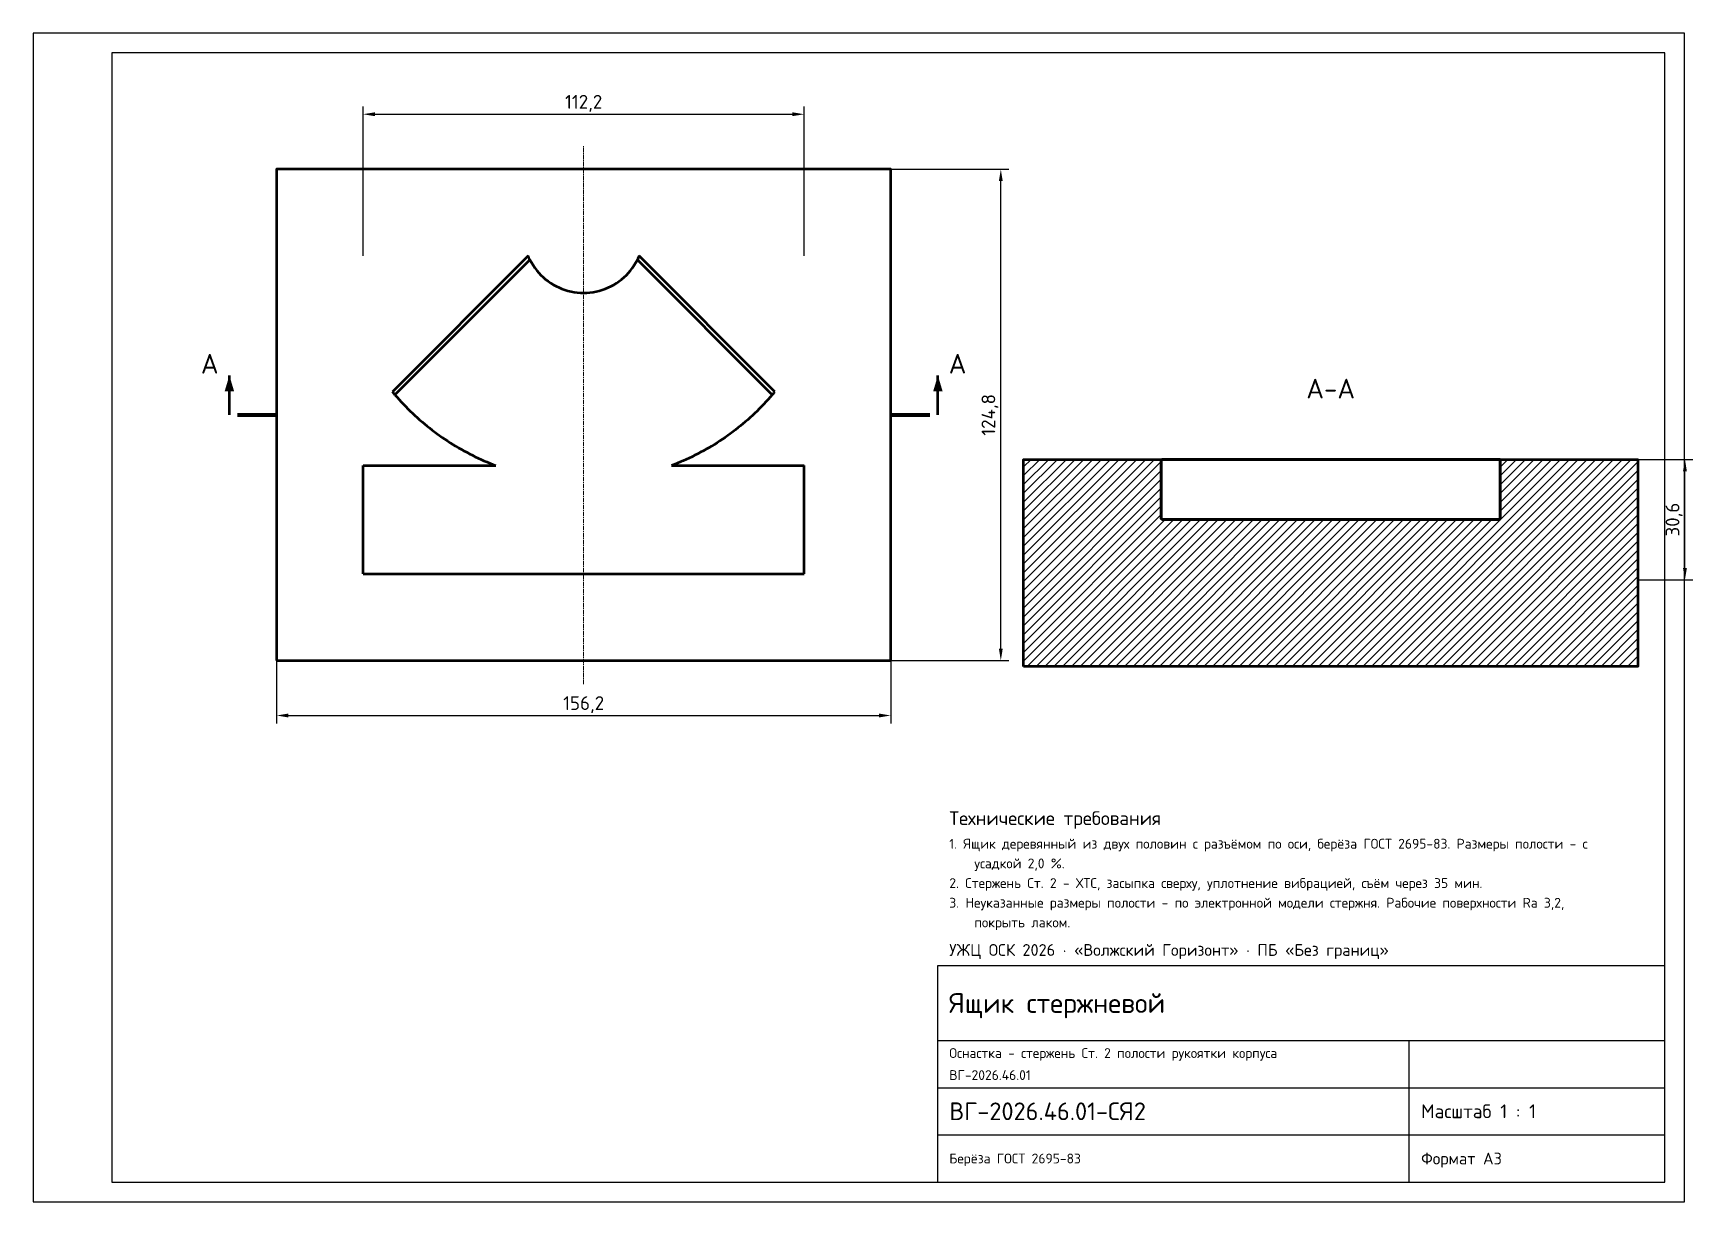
# Model space of a CAD drawing. Header units: millimetres. Extents: x 0 to 422, y 0 to 297.
import ezdxf
from ezdxf.enums import TextEntityAlignment as Align

# ---------------------------------------------------------------- set-up
doc = ezdxf.new("R2010")
doc.units = ezdxf.units.MM
doc.header["$LTSCALE"] = 0.35
doc.linetypes.add('CENTER', pattern=[5.08, 3.175, -0.635, 0.635, -0.635])
for name, color, linetype in [('00_РАМКА', 7, 'Continuous'), ('08_ТЕКСТ', 7, 'Continuous'), ('09_РАЗМЕРЫ', 7, 'Continuous')]:
    doc.layers.add(name, color=color, linetype=linetype)
for name, color, linetype, lineweight in [('07_ОСИ', 2, 'CENTER', 18), ('20_ВИДИМЫЕ', 7, 'Continuous', 50), ('23_ШТРИХОВКА', 7, 'Continuous', 18)]:
    doc.layers.add(name, color=color, linetype=linetype, lineweight=lineweight)
doc.styles.add('ГОСТ', font='isocpeur.ttf')
doc.dimstyles.new('ГОСТ', dxfattribs={"dimtxt": 3.5, "dimasz": 3, "dimexe": 2, "dimexo": 0, "dimgap": 1, "dimtad": 1, "dimdec": 1, "dimtxsty": 'ГОСТ', "dimcen": 2.5, "dimclrd": 7, "dimclre": 7, "dimclrt": 7, "dimazin": 3, "dimtfac": 1, "dimtmove": 0, "dimatfit": 3, "dimarcsym": 0})

msp = doc.modelspace()

# ---------------------------------------------------------------- hatches: boundary and pattern name
at = {"layer": '20_ВИДИМЫЕ'}
for points in [[(48.7, 206), (49.9, 210), (51.1, 206)], [(228.9, 206), (230.1, 210), (231.3, 206)]]:
    msp.add_hatch(color=7, dxfattribs=at).paths.add_polyline_path(points)
at = {"layer": '23_ШТРИХОВКА'}
h = msp.add_hatch(dxfattribs=at)
h.set_pattern_fill('ANSI31', scale=0.5)
h.paths.add_polyline_path([(251.9, 136.08), (251.9, 188.68), (408.1, 188.68), (408.1, 136.08)])
h.paths.add_polyline_path([(372.69, 188.68), (372.29, 188.68), (371.89, 188.68), (371.49, 188.68), (371.08, 188.68), (370.68, 188.68), (370.28, 188.68), (369.88, 188.68), (369.48, 188.68), (369.08, 188.68), (368.68, 188.68), (368.28, 188.68), (367.88, 188.68), (367.48, 188.68), (367.08, 188.68), (366.68, 188.68), (366.28, 188.68), (365.88, 188.68), (365.48, 188.68), (365.08, 188.68), (364.68, 188.68), (364.28, 188.68), (363.88, 188.68), (363.48, 188.68), (363.08, 188.68), (362.68, 188.68), (362.28, 188.68), (361.88, 188.68), (361.48, 188.68), (361.08, 188.68), (360.68, 188.68), (360.28, 188.68), (359.88, 188.68), (359.48, 188.68), (359.08, 188.68), (358.68, 188.68), (358.28, 188.68), (357.88, 188.68), (357.48, 188.68), (357.07, 188.68), (356.67, 188.68), (356.27, 188.68), (355.87, 188.68), (355.47, 188.68), (355.07, 188.68), (354.67, 188.68), (354.27, 188.68), (353.87, 188.68), (353.47, 188.68), (353.07, 188.68), (352.67, 188.68), (352.27, 188.68), (351.87, 188.68), (351.47, 188.68), (351.07, 188.68), (350.67, 188.68), (350.27, 188.68), (349.87, 188.68), (349.47, 188.68), (349.07, 188.68), (348.67, 188.68), (348.27, 188.68), (347.87, 188.68), (347.47, 188.68), (347.07, 188.68), (346.67, 188.68), (346.27, 188.68), (345.87, 188.68), (345.47, 188.68), (345.07, 188.68), (344.67, 188.68), (344.27, 188.68), (343.87, 188.68), (343.47, 188.68), (343.06, 188.68), (342.66, 188.68), (342.26, 188.68), (341.86, 188.68), (341.46, 188.68), (341.06, 188.68), (340.66, 188.68), (340.26, 188.68), (339.86, 188.68), (339.46, 188.68), (339.06, 188.68), (338.66, 188.68), (338.26, 188.68), (337.86, 188.68), (337.46, 188.68), (337.06, 188.68), (336.66, 188.68), (336.26, 188.68), (335.86, 188.68), (335.46, 188.68), (335.06, 188.68), (334.66, 188.68), (334.26, 188.68), (333.86, 188.68), (333.46, 188.68), (333.06, 188.68), (332.66, 188.68), (332.26, 188.68), (331.86, 188.68), (331.46, 188.68), (331.06, 188.68), (330.66, 188.68), (330.26, 188.68), (329.86, 188.68), (329.46, 188.68), (329.05, 188.68), (328.65, 188.68), (328.25, 188.68), (327.85, 188.68), (327.45, 188.68), (327.05, 188.68), (326.65, 188.68), (326.25, 188.68), (325.85, 188.68), (325.45, 188.68), (325.05, 188.68), (324.65, 188.68), (324.25, 188.68), (323.85, 188.68), (323.45, 188.68), (323.05, 188.68), (322.65, 188.68), (322.25, 188.68), (321.85, 188.68), (321.45, 188.68), (321.05, 188.68), (320.65, 188.68), (320.25, 188.68), (319.85, 188.68), (319.45, 188.68), (319.05, 188.68), (318.65, 188.68), (318.25, 188.68), (317.85, 188.68), (317.45, 188.68), (317.05, 188.68), (316.65, 188.68), (316.25, 188.68), (315.85, 188.68), (315.45, 188.68), (315.04, 188.68), (314.64, 188.68), (314.24, 188.68), (313.84, 188.68), (313.44, 188.68), (313.04, 188.68), (312.64, 188.68), (312.24, 188.68), (311.84, 188.68), (311.44, 188.68), (311.04, 188.68), (310.64, 188.68), (310.24, 188.68), (309.84, 188.68), (309.44, 188.68), (309.04, 188.68), (308.64, 188.68), (308.24, 188.68), (307.84, 188.68), (307.44, 188.68), (307.04, 188.68), (306.64, 188.68), (306.24, 188.68), (305.84, 188.68), (305.44, 188.68), (305.04, 188.68), (304.64, 188.68), (304.24, 188.68), (303.84, 188.68), (303.44, 188.68), (303.04, 188.68), (302.64, 188.68), (302.24, 188.68), (301.84, 188.68), (301.44, 188.68), (301.03, 188.68), (300.63, 188.68), (300.23, 188.68), (299.83, 188.68), (299.43, 188.68), (299.03, 188.68), (298.63, 188.68), (298.23, 188.68), (297.83, 188.68), (297.43, 188.68), (297.03, 188.68), (296.63, 188.68), (296.23, 188.68), (295.83, 188.68), (295.43, 188.68), (295.03, 188.68), (294.63, 188.68), (294.23, 188.68), (293.83, 188.68), (293.43, 188.68), (293.03, 188.68), (292.63, 188.68), (292.23, 188.68), (291.83, 188.68), (291.43, 188.68), (291.03, 188.68), (290.63, 188.68), (290.23, 188.68), (289.83, 188.68), (289.43, 188.68), (289.03, 188.68), (288.63, 188.68), (288.23, 188.68), (287.83, 188.68), (287.43, 188.68), (287.02, 188.68), (286.91, 188.39), (286.91, 187.99), (286.91, 187.59), (286.91, 187.19), (286.91, 186.79), (286.91, 186.39), (286.91, 185.99), (286.91, 185.59), (286.91, 185.19), (286.91, 184.79), (286.91, 184.39), (286.91, 183.99), (286.91, 183.59), (286.91, 183.19), (286.91, 182.79), (286.91, 182.39), (286.91, 181.99), (286.91, 181.59), (286.91, 181.19), (286.91, 180.79), (286.91, 180.39), (286.91, 179.98), (286.91, 179.58), (286.91, 179.18), (286.91, 178.78), (286.91, 178.38), (286.91, 177.98), (286.91, 177.58), (286.91, 177.18), (286.91, 176.78), (286.91, 176.38), (286.91, 175.98), (286.91, 175.58), (286.91, 175.18), (286.91, 174.78), (286.91, 174.38), (286.91, 173.98), (286.91, 173.58), (287.11, 173.38), (287.51, 173.38), (287.91, 173.38), (288.31, 173.38), (288.72, 173.38), (289.12, 173.38), (289.52, 173.38), (289.92, 173.38), (290.32, 173.38), (290.72, 173.38), (291.12, 173.38), (291.52, 173.38), (291.92, 173.38), (292.32, 173.38), (292.72, 173.38), (293.12, 173.38), (293.52, 173.38), (293.92, 173.38), (294.32, 173.38), (294.72, 173.38), (295.12, 173.38), (295.52, 173.38), (295.92, 173.38), (296.32, 173.38), (296.72, 173.38), (297.12, 173.38), (297.52, 173.38), (297.92, 173.38), (298.32, 173.38), (298.72, 173.38), (299.12, 173.38), (299.52, 173.38), (299.92, 173.38), (300.32, 173.38), (300.72, 173.38), (301.12, 173.38), (301.52, 173.38), (301.92, 173.38), (302.32, 173.38), (302.73, 173.38), (303.13, 173.38), (303.53, 173.38), (303.93, 173.38), (304.33, 173.38), (304.73, 173.38), (305.13, 173.38), (305.53, 173.38), (305.93, 173.38), (306.33, 173.38), (306.73, 173.38), (307.13, 173.38), (307.53, 173.38), (307.93, 173.38), (308.33, 173.38), (308.73, 173.38), (309.13, 173.38), (309.53, 173.38), (309.93, 173.38), (310.33, 173.38), (310.73, 173.38), (311.13, 173.38), (311.53, 173.38), (311.93, 173.38), (312.33, 173.38), (312.73, 173.38), (313.13, 173.38), (313.53, 173.38), (313.93, 173.38), (314.33, 173.38), (314.73, 173.38), (315.13, 173.38), (315.53, 173.38), (315.93, 173.38), (316.33, 173.38), (316.74, 173.38), (317.14, 173.38), (317.54, 173.38), (317.94, 173.38), (318.34, 173.38), (318.74, 173.38), (319.14, 173.38), (319.54, 173.38), (319.94, 173.38), (320.34, 173.38), (320.74, 173.38), (321.14, 173.38), (321.54, 173.38), (321.94, 173.38), (322.34, 173.38), (322.74, 173.38), (323.14, 173.38), (323.54, 173.38), (323.94, 173.38), (324.34, 173.38), (324.74, 173.38), (325.14, 173.38), (325.54, 173.38), (325.94, 173.38), (326.34, 173.38), (326.74, 173.38), (327.14, 173.38), (327.54, 173.38), (327.94, 173.38), (328.34, 173.38), (328.74, 173.38), (329.14, 173.38), (329.54, 173.38), (329.94, 173.38), (330.34, 173.38), (330.75, 173.38), (331.15, 173.38), (331.55, 173.38), (331.95, 173.38), (332.35, 173.38), (332.75, 173.38), (333.15, 173.38), (333.55, 173.38), (333.95, 173.38), (334.35, 173.38), (334.75, 173.38), (335.15, 173.38), (335.55, 173.38), (335.95, 173.38), (336.35, 173.38), (336.75, 173.38), (337.15, 173.38), (337.55, 173.38), (337.95, 173.38), (338.35, 173.38), (338.75, 173.38), (339.15, 173.38), (339.55, 173.38), (339.95, 173.38), (340.35, 173.38), (340.75, 173.38), (341.15, 173.38), (341.55, 173.38), (341.95, 173.38), (342.35, 173.38), (342.75, 173.38), (343.15, 173.38), (343.55, 173.38), (343.95, 173.38), (344.35, 173.38), (344.76, 173.38), (345.16, 173.38), (345.56, 173.38), (345.96, 173.38), (346.36, 173.38), (346.76, 173.38), (347.16, 173.38), (347.56, 173.38), (347.96, 173.38), (348.36, 173.38), (348.76, 173.38), (349.16, 173.38), (349.56, 173.38), (349.96, 173.38), (350.36, 173.38), (350.76, 173.38), (351.16, 173.38), (351.56, 173.38), (351.96, 173.38), (352.36, 173.38), (352.76, 173.38), (353.16, 173.38), (353.56, 173.38), (353.96, 173.38), (354.36, 173.38), (354.76, 173.38), (355.16, 173.38), (355.56, 173.38), (355.96, 173.38), (356.36, 173.38), (356.76, 173.38), (357.16, 173.38), (357.56, 173.38), (357.96, 173.38), (358.36, 173.38), (358.77, 173.38), (359.17, 173.38), (359.57, 173.38), (359.97, 173.38), (360.37, 173.38), (360.77, 173.38), (361.17, 173.38), (361.57, 173.38), (361.97, 173.38), (362.37, 173.38), (362.77, 173.38), (363.17, 173.38), (363.57, 173.38), (363.97, 173.38), (364.37, 173.38), (364.77, 173.38), (365.17, 173.38), (365.57, 173.38), (365.97, 173.38), (366.37, 173.38), (366.77, 173.38), (367.17, 173.38), (367.57, 173.38), (367.97, 173.38), (368.37, 173.38), (368.77, 173.38), (369.17, 173.38), (369.57, 173.38), (369.97, 173.38), (370.37, 173.38), (370.77, 173.38), (371.17, 173.38), (371.57, 173.38), (371.97, 173.38), (372.37, 173.38), (372.78, 173.38), (373.09, 173.47), (373.09, 173.87), (373.09, 174.27), (373.09, 174.67), (373.09, 175.07), (373.09, 175.47), (373.09, 175.87), (373.09, 176.27), (373.09, 176.67), (373.09, 177.07), (373.09, 177.47), (373.09, 177.87), (373.09, 178.27), (373.09, 178.67), (373.09, 179.07), (373.09, 179.47), (373.09, 179.87), (373.09, 180.27), (373.09, 180.67), (373.09, 181.07), (373.09, 181.47), (373.09, 181.88), (373.09, 182.28), (373.09, 182.68), (373.09, 183.08), (373.09, 183.48), (373.09, 183.88), (373.09, 184.28), (373.09, 184.68), (373.09, 185.08), (373.09, 185.48), (373.09, 185.88), (373.09, 186.28), (373.09, 186.68), (373.09, 187.08), (373.09, 187.48), (373.09, 187.88), (373.09, 188.28), (373.09, 188.68)])

# ---------------------------------------------------------------- linework, layer by layer
at = {"layer": '00_РАМКА'}
for p, q in [((230, 41), (415, 41)), ((350, 5), (350, 41)), ((230, 29), (415, 29)), ((230, 17), (415, 17))]:
    msp.add_line(p, q, dxfattribs=at)
for points in [[(0, 0), (420, 0), (420, 297), (0, 297)], [(20, 5), (415, 5), (415, 292), (20, 292)], [(230, 5), (415, 5), (415, 60), (230, 60)]]:
    msp.add_lwpolyline(points, close=True, dxfattribs=at)
at = {"layer": '07_ОСИ'}
msp.add_line((140, 131.59), (140, 268.41), dxfattribs=at)
at = {"layer": '20_ВИДИМЫЕ'}
for p, q in [((49.9, 200), (49.9, 210)), ((230.1, 200), (230.1, 210))]:
    msp.add_line(p, q, dxfattribs=at)
for points in [[(61.9, 137.59), (218.1, 137.59), (218.1, 262.41), (61.9, 262.41)], [(251.9, 136.08), (251.9, 188.68), (408.1, 188.68), (408.1, 136.08), (251.9, 136.08)], [(372.69, 188.68), (372.29, 188.68), (371.89, 188.68), (371.49, 188.68), (371.08, 188.68), (370.68, 188.68), (370.28, 188.68), (369.88, 188.68), (369.48, 188.68), (369.08, 188.68), (368.68, 188.68), (368.28, 188.68), (367.88, 188.68), (367.48, 188.68), (367.08, 188.68), (366.68, 188.68), (366.28, 188.68), (365.88, 188.68), (365.48, 188.68), (365.08, 188.68), (364.68, 188.68), (364.28, 188.68), (363.88, 188.68), (363.48, 188.68), (363.08, 188.68), (362.68, 188.68), (362.28, 188.68), (361.88, 188.68), (361.48, 188.68), (361.08, 188.68), (360.68, 188.68), (360.28, 188.68), (359.88, 188.68), (359.48, 188.68), (359.08, 188.68), (358.68, 188.68), (358.28, 188.68), (357.88, 188.68), (357.48, 188.68), (357.07, 188.68), (356.67, 188.68), (356.27, 188.68), (355.87, 188.68), (355.47, 188.68), (355.07, 188.68), (354.67, 188.68), (354.27, 188.68), (353.87, 188.68), (353.47, 188.68), (353.07, 188.68), (352.67, 188.68), (352.27, 188.68), (351.87, 188.68), (351.47, 188.68), (351.07, 188.68), (350.67, 188.68), (350.27, 188.68), (349.87, 188.68), (349.47, 188.68), (349.07, 188.68), (348.67, 188.68), (348.27, 188.68), (347.87, 188.68), (347.47, 188.68), (347.07, 188.68), (346.67, 188.68), (346.27, 188.68), (345.87, 188.68), (345.47, 188.68), (345.07, 188.68), (344.67, 188.68), (344.27, 188.68), (343.87, 188.68), (343.47, 188.68), (343.06, 188.68), (342.66, 188.68), (342.26, 188.68), (341.86, 188.68), (341.46, 188.68), (341.06, 188.68), (340.66, 188.68), (340.26, 188.68), (339.86, 188.68), (339.46, 188.68), (339.06, 188.68), (338.66, 188.68), (338.26, 188.68), (337.86, 188.68), (337.46, 188.68), (337.06, 188.68), (336.66, 188.68), (336.26, 188.68), (335.86, 188.68), (335.46, 188.68), (335.06, 188.68), (334.66, 188.68), (334.26, 188.68), (333.86, 188.68), (333.46, 188.68), (333.06, 188.68), (332.66, 188.68), (332.26, 188.68), (331.86, 188.68), (331.46, 188.68), (331.06, 188.68), (330.66, 188.68), (330.26, 188.68), (329.86, 188.68), (329.46, 188.68), (329.05, 188.68), (328.65, 188.68), (328.25, 188.68), (327.85, 188.68), (327.45, 188.68), (327.05, 188.68), (326.65, 188.68), (326.25, 188.68), (325.85, 188.68), (325.45, 188.68), (325.05, 188.68), (324.65, 188.68), (324.25, 188.68), (323.85, 188.68), (323.45, 188.68), (323.05, 188.68), (322.65, 188.68), (322.25, 188.68), (321.85, 188.68), (321.45, 188.68), (321.05, 188.68), (320.65, 188.68), (320.25, 188.68), (319.85, 188.68), (319.45, 188.68), (319.05, 188.68), (318.65, 188.68), (318.25, 188.68), (317.85, 188.68), (317.45, 188.68), (317.05, 188.68), (316.65, 188.68), (316.25, 188.68), (315.85, 188.68), (315.45, 188.68), (315.04, 188.68), (314.64, 188.68), (314.24, 188.68), (313.84, 188.68), (313.44, 188.68), (313.04, 188.68), (312.64, 188.68), (312.24, 188.68), (311.84, 188.68), (311.44, 188.68), (311.04, 188.68), (310.64, 188.68), (310.24, 188.68), (309.84, 188.68), (309.44, 188.68), (309.04, 188.68), (308.64, 188.68), (308.24, 188.68), (307.84, 188.68), (307.44, 188.68), (307.04, 188.68), (306.64, 188.68), (306.24, 188.68), (305.84, 188.68), (305.44, 188.68), (305.04, 188.68), (304.64, 188.68), (304.24, 188.68), (303.84, 188.68), (303.44, 188.68), (303.04, 188.68), (302.64, 188.68), (302.24, 188.68), (301.84, 188.68), (301.44, 188.68), (301.03, 188.68), (300.63, 188.68), (300.23, 188.68), (299.83, 188.68), (299.43, 188.68), (299.03, 188.68), (298.63, 188.68), (298.23, 188.68), (297.83, 188.68), (297.43, 188.68), (297.03, 188.68), (296.63, 188.68), (296.23, 188.68), (295.83, 188.68), (295.43, 188.68), (295.03, 188.68), (294.63, 188.68), (294.23, 188.68), (293.83, 188.68), (293.43, 188.68), (293.03, 188.68), (292.63, 188.68), (292.23, 188.68), (291.83, 188.68), (291.43, 188.68), (291.03, 188.68), (290.63, 188.68), (290.23, 188.68), (289.83, 188.68), (289.43, 188.68), (289.03, 188.68), (288.63, 188.68), (288.23, 188.68), (287.83, 188.68), (287.43, 188.68), (287.02, 188.68), (286.91, 188.39), (286.91, 187.99), (286.91, 187.59), (286.91, 187.19), (286.91, 186.79), (286.91, 186.39), (286.91, 185.99), (286.91, 185.59), (286.91, 185.19), (286.91, 184.79), (286.91, 184.39), (286.91, 183.99), (286.91, 183.59), (286.91, 183.19), (286.91, 182.79), (286.91, 182.39), (286.91, 181.99), (286.91, 181.59), (286.91, 181.19), (286.91, 180.79), (286.91, 180.39), (286.91, 179.98), (286.91, 179.58), (286.91, 179.18), (286.91, 178.78), (286.91, 178.38), (286.91, 177.98), (286.91, 177.58), (286.91, 177.18), (286.91, 176.78), (286.91, 176.38), (286.91, 175.98), (286.91, 175.58), (286.91, 175.18), (286.91, 174.78), (286.91, 174.38), (286.91, 173.98), (286.91, 173.58), (287.11, 173.38), (287.51, 173.38), (287.91, 173.38), (288.31, 173.38), (288.72, 173.38), (289.12, 173.38), (289.52, 173.38), (289.92, 173.38), (290.32, 173.38), (290.72, 173.38), (291.12, 173.38), (291.52, 173.38), (291.92, 173.38), (292.32, 173.38), (292.72, 173.38), (293.12, 173.38), (293.52, 173.38), (293.92, 173.38), (294.32, 173.38), (294.72, 173.38), (295.12, 173.38), (295.52, 173.38), (295.92, 173.38), (296.32, 173.38), (296.72, 173.38), (297.12, 173.38), (297.52, 173.38), (297.92, 173.38), (298.32, 173.38), (298.72, 173.38), (299.12, 173.38), (299.52, 173.38), (299.92, 173.38), (300.32, 173.38), (300.72, 173.38), (301.12, 173.38), (301.52, 173.38), (301.92, 173.38), (302.32, 173.38), (302.73, 173.38), (303.13, 173.38), (303.53, 173.38), (303.93, 173.38), (304.33, 173.38), (304.73, 173.38), (305.13, 173.38), (305.53, 173.38), (305.93, 173.38), (306.33, 173.38), (306.73, 173.38), (307.13, 173.38), (307.53, 173.38), (307.93, 173.38), (308.33, 173.38), (308.73, 173.38), (309.13, 173.38), (309.53, 173.38), (309.93, 173.38), (310.33, 173.38), (310.73, 173.38), (311.13, 173.38), (311.53, 173.38), (311.93, 173.38), (312.33, 173.38), (312.73, 173.38), (313.13, 173.38), (313.53, 173.38), (313.93, 173.38), (314.33, 173.38), (314.73, 173.38), (315.13, 173.38), (315.53, 173.38), (315.93, 173.38), (316.33, 173.38), (316.74, 173.38), (317.14, 173.38), (317.54, 173.38), (317.94, 173.38), (318.34, 173.38), (318.74, 173.38), (319.14, 173.38), (319.54, 173.38), (319.94, 173.38), (320.34, 173.38), (320.74, 173.38), (321.14, 173.38), (321.54, 173.38), (321.94, 173.38), (322.34, 173.38), (322.74, 173.38), (323.14, 173.38), (323.54, 173.38), (323.94, 173.38), (324.34, 173.38), (324.74, 173.38), (325.14, 173.38), (325.54, 173.38), (325.94, 173.38), (326.34, 173.38), (326.74, 173.38), (327.14, 173.38), (327.54, 173.38), (327.94, 173.38), (328.34, 173.38), (328.74, 173.38), (329.14, 173.38), (329.54, 173.38), (329.94, 173.38), (330.34, 173.38), (330.75, 173.38), (331.15, 173.38), (331.55, 173.38), (331.95, 173.38), (332.35, 173.38), (332.75, 173.38), (333.15, 173.38), (333.55, 173.38), (333.95, 173.38), (334.35, 173.38), (334.75, 173.38), (335.15, 173.38), (335.55, 173.38), (335.95, 173.38), (336.35, 173.38), (336.75, 173.38), (337.15, 173.38), (337.55, 173.38), (337.95, 173.38), (338.35, 173.38), (338.75, 173.38), (339.15, 173.38), (339.55, 173.38), (339.95, 173.38), (340.35, 173.38), (340.75, 173.38), (341.15, 173.38), (341.55, 173.38), (341.95, 173.38), (342.35, 173.38), (342.75, 173.38), (343.15, 173.38), (343.55, 173.38), (343.95, 173.38), (344.35, 173.38), (344.76, 173.38), (345.16, 173.38), (345.56, 173.38), (345.96, 173.38), (346.36, 173.38), (346.76, 173.38), (347.16, 173.38), (347.56, 173.38), (347.96, 173.38), (348.36, 173.38), (348.76, 173.38), (349.16, 173.38), (349.56, 173.38), (349.96, 173.38), (350.36, 173.38), (350.76, 173.38), (351.16, 173.38), (351.56, 173.38), (351.96, 173.38), (352.36, 173.38), (352.76, 173.38), (353.16, 173.38), (353.56, 173.38), (353.96, 173.38), (354.36, 173.38), (354.76, 173.38), (355.16, 173.38), (355.56, 173.38), (355.96, 173.38), (356.36, 173.38), (356.76, 173.38), (357.16, 173.38), (357.56, 173.38), (357.96, 173.38), (358.36, 173.38), (358.77, 173.38), (359.17, 173.38), (359.57, 173.38), (359.97, 173.38), (360.37, 173.38), (360.77, 173.38), (361.17, 173.38), (361.57, 173.38), (361.97, 173.38), (362.37, 173.38), (362.77, 173.38), (363.17, 173.38), (363.57, 173.38), (363.97, 173.38), (364.37, 173.38), (364.77, 173.38), (365.17, 173.38), (365.57, 173.38), (365.97, 173.38), (366.37, 173.38), (366.77, 173.38), (367.17, 173.38), (367.57, 173.38), (367.97, 173.38), (368.37, 173.38), (368.77, 173.38), (369.17, 173.38), (369.57, 173.38), (369.97, 173.38), (370.37, 173.38), (370.77, 173.38), (371.17, 173.38), (371.57, 173.38), (371.97, 173.38), (372.37, 173.38), (372.78, 173.38), (373.09, 173.47), (373.09, 173.87), (373.09, 174.27), (373.09, 174.67), (373.09, 175.07), (373.09, 175.47), (373.09, 175.87), (373.09, 176.27), (373.09, 176.67), (373.09, 177.07), (373.09, 177.47), (373.09, 177.87), (373.09, 178.27), (373.09, 178.67), (373.09, 179.07), (373.09, 179.47), (373.09, 179.87), (373.09, 180.27), (373.09, 180.67), (373.09, 181.07), (373.09, 181.47), (373.09, 181.88), (373.09, 182.28), (373.09, 182.68), (373.09, 183.08), (373.09, 183.48), (373.09, 183.88), (373.09, 184.28), (373.09, 184.68), (373.09, 185.08), (373.09, 185.48), (373.09, 185.88), (373.09, 186.28), (373.09, 186.68), (373.09, 187.08), (373.09, 187.48), (373.09, 187.88), (373.09, 188.28), (373.09, 188.68), (372.69, 188.68)], [(373.09, 188.68), (373.09, 188.28), (373.09, 187.88), (373.09, 187.48), (373.09, 187.08), (373.09, 186.68), (373.09, 186.28), (373.09, 185.88), (373.09, 185.48), (373.09, 185.08), (373.09, 184.68), (373.09, 184.28), (373.09, 183.88), (373.09, 183.48), (373.09, 183.08), (373.09, 182.68), (373.09, 182.28), (373.09, 181.88), (373.09, 181.47), (373.09, 181.07), (373.09, 180.67), (373.09, 180.27), (373.09, 179.87), (373.09, 179.47), (373.09, 179.07), (373.09, 178.67), (373.09, 178.27), (373.09, 177.87), (373.09, 177.47), (373.09, 177.07), (373.09, 176.67), (373.09, 176.27), (373.09, 175.87), (373.09, 175.47), (373.09, 175.07), (373.09, 174.67), (373.09, 174.27), (373.09, 173.87), (373.09, 173.47), (372.78, 173.38), (372.37, 173.38), (371.97, 173.38), (371.57, 173.38), (371.17, 173.38), (370.77, 173.38), (370.37, 173.38), (369.97, 173.38), (369.57, 173.38), (369.17, 173.38), (368.77, 173.38), (368.37, 173.38), (367.97, 173.38), (367.57, 173.38), (367.17, 173.38), (366.77, 173.38), (366.37, 173.38), (365.97, 173.38), (365.57, 173.38), (365.17, 173.38), (364.77, 173.38), (364.37, 173.38), (363.97, 173.38), (363.57, 173.38), (363.17, 173.38), (362.77, 173.38), (362.37, 173.38), (361.97, 173.38), (361.57, 173.38), (361.17, 173.38), (360.77, 173.38), (360.37, 173.38), (359.97, 173.38), (359.57, 173.38), (359.17, 173.38), (358.77, 173.38), (358.36, 173.38), (357.96, 173.38), (357.56, 173.38), (357.16, 173.38), (356.76, 173.38), (356.36, 173.38), (355.96, 173.38), (355.56, 173.38), (355.16, 173.38), (354.76, 173.38), (354.36, 173.38), (353.96, 173.38), (353.56, 173.38), (353.16, 173.38), (352.76, 173.38), (352.36, 173.38), (351.96, 173.38), (351.56, 173.38), (351.16, 173.38), (350.76, 173.38), (350.36, 173.38), (349.96, 173.38), (349.56, 173.38), (349.16, 173.38), (348.76, 173.38), (348.36, 173.38), (347.96, 173.38), (347.56, 173.38), (347.16, 173.38), (346.76, 173.38), (346.36, 173.38), (345.96, 173.38), (345.56, 173.38), (345.16, 173.38), (344.76, 173.38), (344.35, 173.38), (343.95, 173.38), (343.55, 173.38), (343.15, 173.38), (342.75, 173.38), (342.35, 173.38), (341.95, 173.38), (341.55, 173.38), (341.15, 173.38), (340.75, 173.38), (340.35, 173.38), (339.95, 173.38), (339.55, 173.38), (339.15, 173.38), (338.75, 173.38), (338.35, 173.38), (337.95, 173.38), (337.55, 173.38), (337.15, 173.38), (336.75, 173.38), (336.35, 173.38), (335.95, 173.38), (335.55, 173.38), (335.15, 173.38), (334.75, 173.38), (334.35, 173.38), (333.95, 173.38), (333.55, 173.38), (333.15, 173.38), (332.75, 173.38), (332.35, 173.38), (331.95, 173.38), (331.55, 173.38), (331.15, 173.38), (330.75, 173.38), (330.34, 173.38), (329.94, 173.38), (329.54, 173.38), (329.14, 173.38), (328.74, 173.38), (328.34, 173.38), (327.94, 173.38), (327.54, 173.38), (327.14, 173.38), (326.74, 173.38), (326.34, 173.38), (325.94, 173.38), (325.54, 173.38), (325.14, 173.38), (324.74, 173.38), (324.34, 173.38), (323.94, 173.38), (323.54, 173.38), (323.14, 173.38), (322.74, 173.38), (322.34, 173.38), (321.94, 173.38), (321.54, 173.38), (321.14, 173.38), (320.74, 173.38), (320.34, 173.38), (319.94, 173.38), (319.54, 173.38), (319.14, 173.38), (318.74, 173.38), (318.34, 173.38), (317.94, 173.38), (317.54, 173.38), (317.14, 173.38), (316.74, 173.38), (316.33, 173.38), (315.93, 173.38), (315.53, 173.38), (315.13, 173.38), (314.73, 173.38), (314.33, 173.38), (313.93, 173.38), (313.53, 173.38), (313.13, 173.38), (312.73, 173.38), (312.33, 173.38), (311.93, 173.38), (311.53, 173.38), (311.13, 173.38), (310.73, 173.38), (310.33, 173.38), (309.93, 173.38), (309.53, 173.38), (309.13, 173.38), (308.73, 173.38), (308.33, 173.38), (307.93, 173.38), (307.53, 173.38), (307.13, 173.38), (306.73, 173.38), (306.33, 173.38), (305.93, 173.38), (305.53, 173.38), (305.13, 173.38), (304.73, 173.38), (304.33, 173.38), (303.93, 173.38), (303.53, 173.38), (303.13, 173.38), (302.73, 173.38), (302.32, 173.38), (301.92, 173.38), (301.52, 173.38), (301.12, 173.38), (300.72, 173.38), (300.32, 173.38), (299.92, 173.38), (299.52, 173.38), (299.12, 173.38), (298.72, 173.38), (298.32, 173.38), (297.92, 173.38), (297.52, 173.38), (297.12, 173.38), (296.72, 173.38), (296.32, 173.38), (295.92, 173.38), (295.52, 173.38), (295.12, 173.38), (294.72, 173.38), (294.32, 173.38), (293.92, 173.38), (293.52, 173.38), (293.12, 173.38), (292.72, 173.38), (292.32, 173.38), (291.92, 173.38), (291.52, 173.38), (291.12, 173.38), (290.72, 173.38), (290.32, 173.38), (289.92, 173.38), (289.52, 173.38), (289.12, 173.38), (288.72, 173.38), (288.31, 173.38), (287.91, 173.38), (287.51, 173.38), (287.11, 173.38), (286.91, 173.58), (286.91, 173.98), (286.91, 174.38), (286.91, 174.78), (286.91, 175.18), (286.91, 175.58), (286.91, 175.98), (286.91, 176.38), (286.91, 176.78), (286.91, 177.18), (286.91, 177.58), (286.91, 177.98), (286.91, 178.38), (286.91, 178.78), (286.91, 179.18), (286.91, 179.58), (286.91, 179.98), (286.91, 180.39), (286.91, 180.79), (286.91, 181.19), (286.91, 181.59), (286.91, 181.99), (286.91, 182.39), (286.91, 182.79), (286.91, 183.19), (286.91, 183.59), (286.91, 183.99), (286.91, 184.39), (286.91, 184.79), (286.91, 185.19), (286.91, 185.59), (286.91, 185.99), (286.91, 186.39), (286.91, 186.79), (286.91, 187.19), (286.91, 187.59), (286.91, 187.99), (286.91, 188.39), (287.02, 188.68), (287.43, 188.68), (287.83, 188.68), (288.23, 188.68), (288.63, 188.68), (289.03, 188.68), (289.43, 188.68), (289.83, 188.68), (290.23, 188.68), (290.63, 188.68), (291.03, 188.68), (291.43, 188.68), (291.83, 188.68), (292.23, 188.68), (292.63, 188.68), (293.03, 188.68), (293.43, 188.68), (293.83, 188.68), (294.23, 188.68), (294.63, 188.68), (295.03, 188.68), (295.43, 188.68), (295.83, 188.68), (296.23, 188.68), (296.63, 188.68), (297.03, 188.68), (297.43, 188.68), (297.83, 188.68), (298.23, 188.68), (298.63, 188.68), (299.03, 188.68), (299.43, 188.68), (299.83, 188.68), (300.23, 188.68), (300.63, 188.68), (301.03, 188.68), (301.44, 188.68), (301.84, 188.68), (302.24, 188.68), (302.64, 188.68), (303.04, 188.68), (303.44, 188.68), (303.84, 188.68), (304.24, 188.68), (304.64, 188.68), (305.04, 188.68), (305.44, 188.68), (305.84, 188.68), (306.24, 188.68), (306.64, 188.68), (307.04, 188.68), (307.44, 188.68), (307.84, 188.68), (308.24, 188.68), (308.64, 188.68), (309.04, 188.68), (309.44, 188.68), (309.84, 188.68), (310.24, 188.68), (310.64, 188.68), (311.04, 188.68), (311.44, 188.68), (311.84, 188.68), (312.24, 188.68), (312.64, 188.68), (313.04, 188.68), (313.44, 188.68), (313.84, 188.68), (314.24, 188.68), (314.64, 188.68), (315.04, 188.68), (315.45, 188.68), (315.85, 188.68), (316.25, 188.68), (316.65, 188.68), (317.05, 188.68), (317.45, 188.68), (317.85, 188.68), (318.25, 188.68), (318.65, 188.68), (319.05, 188.68), (319.45, 188.68), (319.85, 188.68), (320.25, 188.68), (320.65, 188.68), (321.05, 188.68), (321.45, 188.68), (321.85, 188.68), (322.25, 188.68), (322.65, 188.68), (323.05, 188.68), (323.45, 188.68), (323.85, 188.68), (324.25, 188.68), (324.65, 188.68), (325.05, 188.68), (325.45, 188.68), (325.85, 188.68), (326.25, 188.68), (326.65, 188.68), (327.05, 188.68), (327.45, 188.68), (327.85, 188.68), (328.25, 188.68), (328.65, 188.68), (329.05, 188.68), (329.46, 188.68), (329.86, 188.68), (330.26, 188.68), (330.66, 188.68), (331.06, 188.68), (331.46, 188.68), (331.86, 188.68), (332.26, 188.68), (332.66, 188.68), (333.06, 188.68), (333.46, 188.68), (333.86, 188.68), (334.26, 188.68), (334.66, 188.68), (335.06, 188.68), (335.46, 188.68), (335.86, 188.68), (336.26, 188.68), (336.66, 188.68), (337.06, 188.68), (337.46, 188.68), (337.86, 188.68), (338.26, 188.68), (338.66, 188.68), (339.06, 188.68), (339.46, 188.68), (339.86, 188.68), (340.26, 188.68), (340.66, 188.68), (341.06, 188.68), (341.46, 188.68), (341.86, 188.68), (342.26, 188.68), (342.66, 188.68), (343.06, 188.68), (343.47, 188.68), (343.87, 188.68), (344.27, 188.68), (344.67, 188.68), (345.07, 188.68), (345.47, 188.68), (345.87, 188.68), (346.27, 188.68), (346.67, 188.68), (347.07, 188.68), (347.47, 188.68), (347.87, 188.68), (348.27, 188.68), (348.67, 188.68), (349.07, 188.68), (349.47, 188.68), (349.87, 188.68), (350.27, 188.68), (350.67, 188.68), (351.07, 188.68), (351.47, 188.68), (351.87, 188.68), (352.27, 188.68), (352.67, 188.68), (353.07, 188.68), (353.47, 188.68), (353.87, 188.68), (354.27, 188.68), (354.67, 188.68), (355.07, 188.68), (355.47, 188.68), (355.87, 188.68), (356.27, 188.68), (356.67, 188.68), (357.07, 188.68), (357.48, 188.68), (357.88, 188.68), (358.28, 188.68), (358.68, 188.68), (359.08, 188.68), (359.48, 188.68), (359.88, 188.68), (360.28, 188.68), (360.68, 188.68), (361.08, 188.68), (361.48, 188.68), (361.88, 188.68), (362.28, 188.68), (362.68, 188.68), (363.08, 188.68), (363.48, 188.68), (363.88, 188.68), (364.28, 188.68), (364.68, 188.68), (365.08, 188.68), (365.48, 188.68), (365.88, 188.68), (366.28, 188.68), (366.68, 188.68), (367.08, 188.68), (367.48, 188.68), (367.88, 188.68), (368.28, 188.68), (368.68, 188.68), (369.08, 188.68), (369.48, 188.68), (369.88, 188.68), (370.28, 188.68), (370.68, 188.68), (371.08, 188.68), (371.49, 188.68), (371.89, 188.68), (372.29, 188.68), (372.69, 188.68), (373.09, 188.68)]]:
    msp.add_lwpolyline(points, close=True, dxfattribs=at)
for points in [[(125.88, 240.41), (91.35, 205.88)], [(92.01, 205.1), (126.33, 239.42)], [(126.33, 239.42), (126.21, 239.66), (126.1, 239.9), (126.01, 240.1), (125.94, 240.27), (125.89, 240.37), (125.88, 240.41)], [(125.91, 240.33), (125.91, 240.32), (125.92, 240.3), (125.93, 240.28), (125.94, 240.26), (125.95, 240.24), (125.96, 240.21)], [(126.33, 239.42), (126.71, 238.71), (127.13, 238.02), (127.58, 237.36), (128.07, 236.72), (128.59, 236.1), (129.14, 235.51), (129.72, 234.96), (130.33, 234.43), (130.97, 233.94), (131.63, 233.48), (132.32, 233.06), (133.02, 232.68), (133.75, 232.33), (134.49, 232.02), (135.25, 231.75), (136.02, 231.52), (136.8, 231.33), (137.59, 231.18), (138.39, 231.08), (139.2, 231.01), (140, 230.99), (140.8, 231.01), (141.61, 231.08), (142.41, 231.18), (143.2, 231.33), (143.98, 231.52), (144.75, 231.75), (145.51, 232.02), (146.25, 232.33), (146.98, 232.68), (147.68, 233.06), (148.37, 233.48), (149.03, 233.94), (149.67, 234.43), (150.28, 234.96), (150.86, 235.51), (151.41, 236.1), (151.93, 236.72), (152.42, 237.36), (152.87, 238.02), (153.29, 238.71), (153.67, 239.42)], [(154.12, 240.41), (154.11, 240.37), (154.06, 240.27), (153.99, 240.1), (153.9, 239.9), (153.79, 239.67), (153.67, 239.42)], [(153.67, 239.42), (187.99, 205.1)], [(153.85, 239.79), (153.87, 239.84), (153.89, 239.88), (153.91, 239.93), (153.93, 239.97), (153.95, 240.01), (153.97, 240.05)], [(154.05, 240.23), (154.05, 240.24), (154.06, 240.25), (154.06, 240.27), (154.07, 240.28), (154.07, 240.29), (154.08, 240.3)], [(188.65, 205.88), (154.12, 240.41)], [(92.01, 205.1), (91.82, 205.33), (91.66, 205.52), (91.52, 205.68), (91.43, 205.79), (91.37, 205.86), (91.35, 205.88)], [(92.01, 205.1), (92, 205.12), (91.99, 205.13), (91.97, 205.15), (91.96, 205.16), (91.95, 205.18), (91.94, 205.19)], [(92.01, 205.1), (92.54, 204.49), (93.08, 203.89), (93.63, 203.29), (94.19, 202.7), (94.75, 202.11), (95.32, 201.53), (95.9, 200.97), (96.48, 200.4), (97.08, 199.85), (97.68, 199.3), (98.28, 198.76), (98.9, 198.23), (99.52, 197.71), (100.14, 197.19), (100.78, 196.69), (101.41, 196.19), (102.06, 195.7), (102.71, 195.21), (103.37, 194.74), (104.04, 194.27), (104.71, 193.82), (105.38, 193.37), (106.06, 192.93), (106.75, 192.5), (107.44, 192.07), (108.14, 191.66), (108.85, 191.26), (109.55, 190.86), (110.27, 190.48), (110.99, 190.1), (111.71, 189.73), (112.44, 189.37), (113.17, 189.02), (113.91, 188.69), (114.65, 188.36), (115.39, 188.03), (116.14, 187.72), (116.9, 187.42), (117.65, 187.13)], [(187.99, 205.1), (187.46, 204.49), (186.92, 203.89), (186.37, 203.29), (185.81, 202.7), (185.25, 202.11), (184.68, 201.53), (184.1, 200.97), (183.52, 200.4), (182.92, 199.85), (182.32, 199.3), (181.72, 198.76), (181.1, 198.23), (180.48, 197.71), (179.86, 197.19), (179.22, 196.69), (178.59, 196.19), (177.94, 195.7), (177.29, 195.21), (176.63, 194.74), (175.96, 194.27), (175.29, 193.82), (174.62, 193.37), (173.94, 192.93), (173.25, 192.5), (172.56, 192.07), (171.86, 191.66), (171.15, 191.26), (170.45, 190.86), (169.73, 190.48), (169.01, 190.1), (168.29, 189.73), (167.56, 189.37), (166.83, 189.02), (166.09, 188.69), (165.35, 188.36), (164.61, 188.03), (163.86, 187.72), (163.1, 187.42), (162.35, 187.13)], [(187.99, 205.1), (188.18, 205.33), (188.34, 205.52), (188.48, 205.68), (188.57, 205.79), (188.63, 205.86), (188.65, 205.88)], [(187.99, 205.1), (188.18, 205.33), (188.34, 205.52), (188.48, 205.68), (188.57, 205.79), (188.63, 205.86), (188.65, 205.88)], [(83.9, 187.13), (117.65, 187.13)], [(83.9, 159.59), (83.9, 187.13)], [(162.35, 187.13), (196.1, 187.13)], [(196.1, 159.59), (196.1, 187.13)], [(83.9, 159.59), (196.1, 159.59)]]:
    msp.add_lwpolyline(points, dxfattribs=at)
at = {"layer": '20_ВИДИМЫЕ', "const_width": 1}
for points in [[(51.9, 200), (61.9, 200)], [(228.1, 200), (218.1, 200)]]:
    msp.add_lwpolyline(points, dxfattribs=at)

# ---------------------------------------------------------------- texts
at = {"layer": '08_ТЕКСТ', "style": 'ГОСТ'}
for p in [(44.9, 213), (235.1, 213)]:
    msp.add_text('А', height=5, dxfattribs=at).set_placement(p, align=Align.MIDDLE_CENTER)
msp.add_text('А-А', height=5, dxfattribs=at).set_placement((330, 202.68), align=Align.BOTTOM_CENTER)
for s, height, p in [('Технические требования', 3.5, (233, 97.5)), ('1. Ящик деревянный из двух половин с разъёмом по оси, берёза ГОСТ 2695-83. Размеры полости - с', 2.5, (233, 91)), ('    усадкой 2,0 %.', 2.5, (233, 86)), ('2. Стержень Ст. 2 - ХТС, засыпка сверху, уплотнение вибрацией, съём через 35 мин.', 2.5, (233, 81)), ('3. Неуказанные размеры полости - по электронной модели стержня. Рабочие поверхности Ra 3,2,', 2.5, (233, 76)), ('    покрыть лаком.', 2.5, (233, 71)), ('УЖЦ ОСК 2026 · «Волжский Горизонт» · ПБ «Без границ»', 3, (233, 64)), ('Ящик стержневой', 5, (233, 50.5)), ('Оснастка - стержень Ст. 2 полости рукоятки корпуса', 2.5, (233, 37.8)), ('ВГ-2026.46.01', 2.5, (233, 32.2)), ('ВГ-2026.46.01-СЯ2', 4.5, (233, 23)), ('Масштаб 1 : 1', 3.5, (353, 23)), ('Берёза ГОСТ 2695-83', 2.5, (233, 11)), ('Формат A3', 3, (353, 11))]:
    msp.add_text(s, height=height, dxfattribs=at).set_placement(p, align=Align.MIDDLE_LEFT)

# ---------------------------------------------------------------- dimensions: what is measured, and where the dimension line sits
at = {"layer": '09_РАЗМЕРЫ'}
msp.add_linear_dim(base=(83.9, 276.41), p1=(83.9, 240.41), p2=(196.1, 240.41), text='112,2', dimstyle='ГОСТ', override={"dimtxsty": 'ГОСТ'}, dxfattribs=at).render()
msp.add_linear_dim(base=(246.1, 137.59), p1=(218.1, 137.59), p2=(218.1, 262.41), angle=90, dimstyle='ГОСТ', override={"dimtxsty": 'ГОСТ'}, dxfattribs=at).render()
msp.add_linear_dim(base=(420.1, 158.08), p1=(408.1, 158.08), p2=(408.1, 188.68), angle=90, text='30,6', dimstyle='ГОСТ', override={"dimtxsty": 'ГОСТ'}, dxfattribs=at).render()
msp.add_linear_dim(base=(61.9, 123.59), p1=(61.9, 137.59), p2=(218.1, 137.59), dimstyle='ГОСТ', override={"dimtxsty": 'ГОСТ'}, dxfattribs=at).render()

doc.saveas('drawing.dxf')
